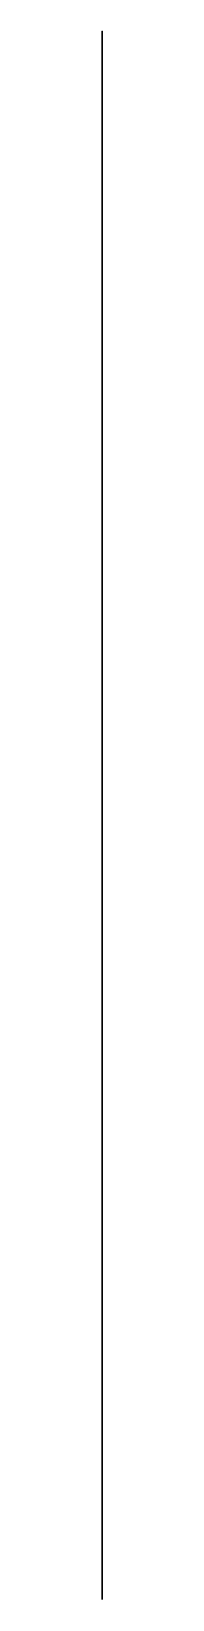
# Model space of a CAD drawing. Header units: centimetres. Extents: x 0 to 0, y -0.7 to 0.
import ezdxf

# ---------------------------------------------------------------- set-up
doc = ezdxf.new("R2010")
doc.units = ezdxf.units.CM
doc.header["$MEASUREMENT"] = 0
doc.layers.add('PNP Nozzle CP40 v18_Nozzle side view', color=7, linetype='Continuous')

msp = doc.modelspace()

# ---------------------------------------------------------------- linework, layer by layer
at = {"layer": 'PNP Nozzle CP40 v18_Nozzle side view'}
for p, q in [((0, 0, 0.6), (0, 0)), ((0, -0.36, 1.43), (0, 0, 1.43)), ((0, 0, 1.43), (0, 0, 0.6)), ((0, 0), (0, -0.115)), ((0, 0, 1.43), (0, 0, 1.18)), ((0, 0, 1.18), (0, -0.7, 1.18)), ((0, 0, 0.6), (0, -0.36, 0.6)), ((0, -0.7, 0.98), (0, 0, 0.98)), ((0, 0, 0.98), (0, 0, 1.18)), ((0, 0), (0, -0.07)), ((0, -0.115, 0.6), (0, 0, 0.6)), ((0, -0.07, 0.6), (0, 0, 0.6)), ((0, 0, 0.6), (0, 0)), ((0, 0, 0.6), (0, -0.26, 0.6)), ((0, -0.26, 1.43), (0, 0, 1.43)), ((0, 0, 1.43), (0, 0, 0.6)), ((0, -0.115, 0.455), (0, 0, 0.455)), ((0, -0.07), (0, -0.07, 0.6)), ((0, -0.115), (0, -0.115, 0.6)), ((0, -0.26, 0.6), (0, -0.26, 1.43)), ((0, -0.36, 0.6), (0, -0.36, 1.43)), ((0, -0.7, 1.18), (0, -0.7, 0.98))]:
    msp.add_line(p, q, dxfattribs=at)
at = {"layer": 'PNP Nozzle CP40 v18_Nozzle side view', "extrusion": (1, 0, 0)}
for radius in [0.245, 0.145]:
    msp.add_arc((-0.115, 0.6), radius, 180, 270, dxfattribs=at)
at = {"layer": 'PNP Nozzle CP40 v18_Nozzle side view'}
msp.add_point((0, 0), dxfattribs=at)

doc.saveas('drawing.dxf')
